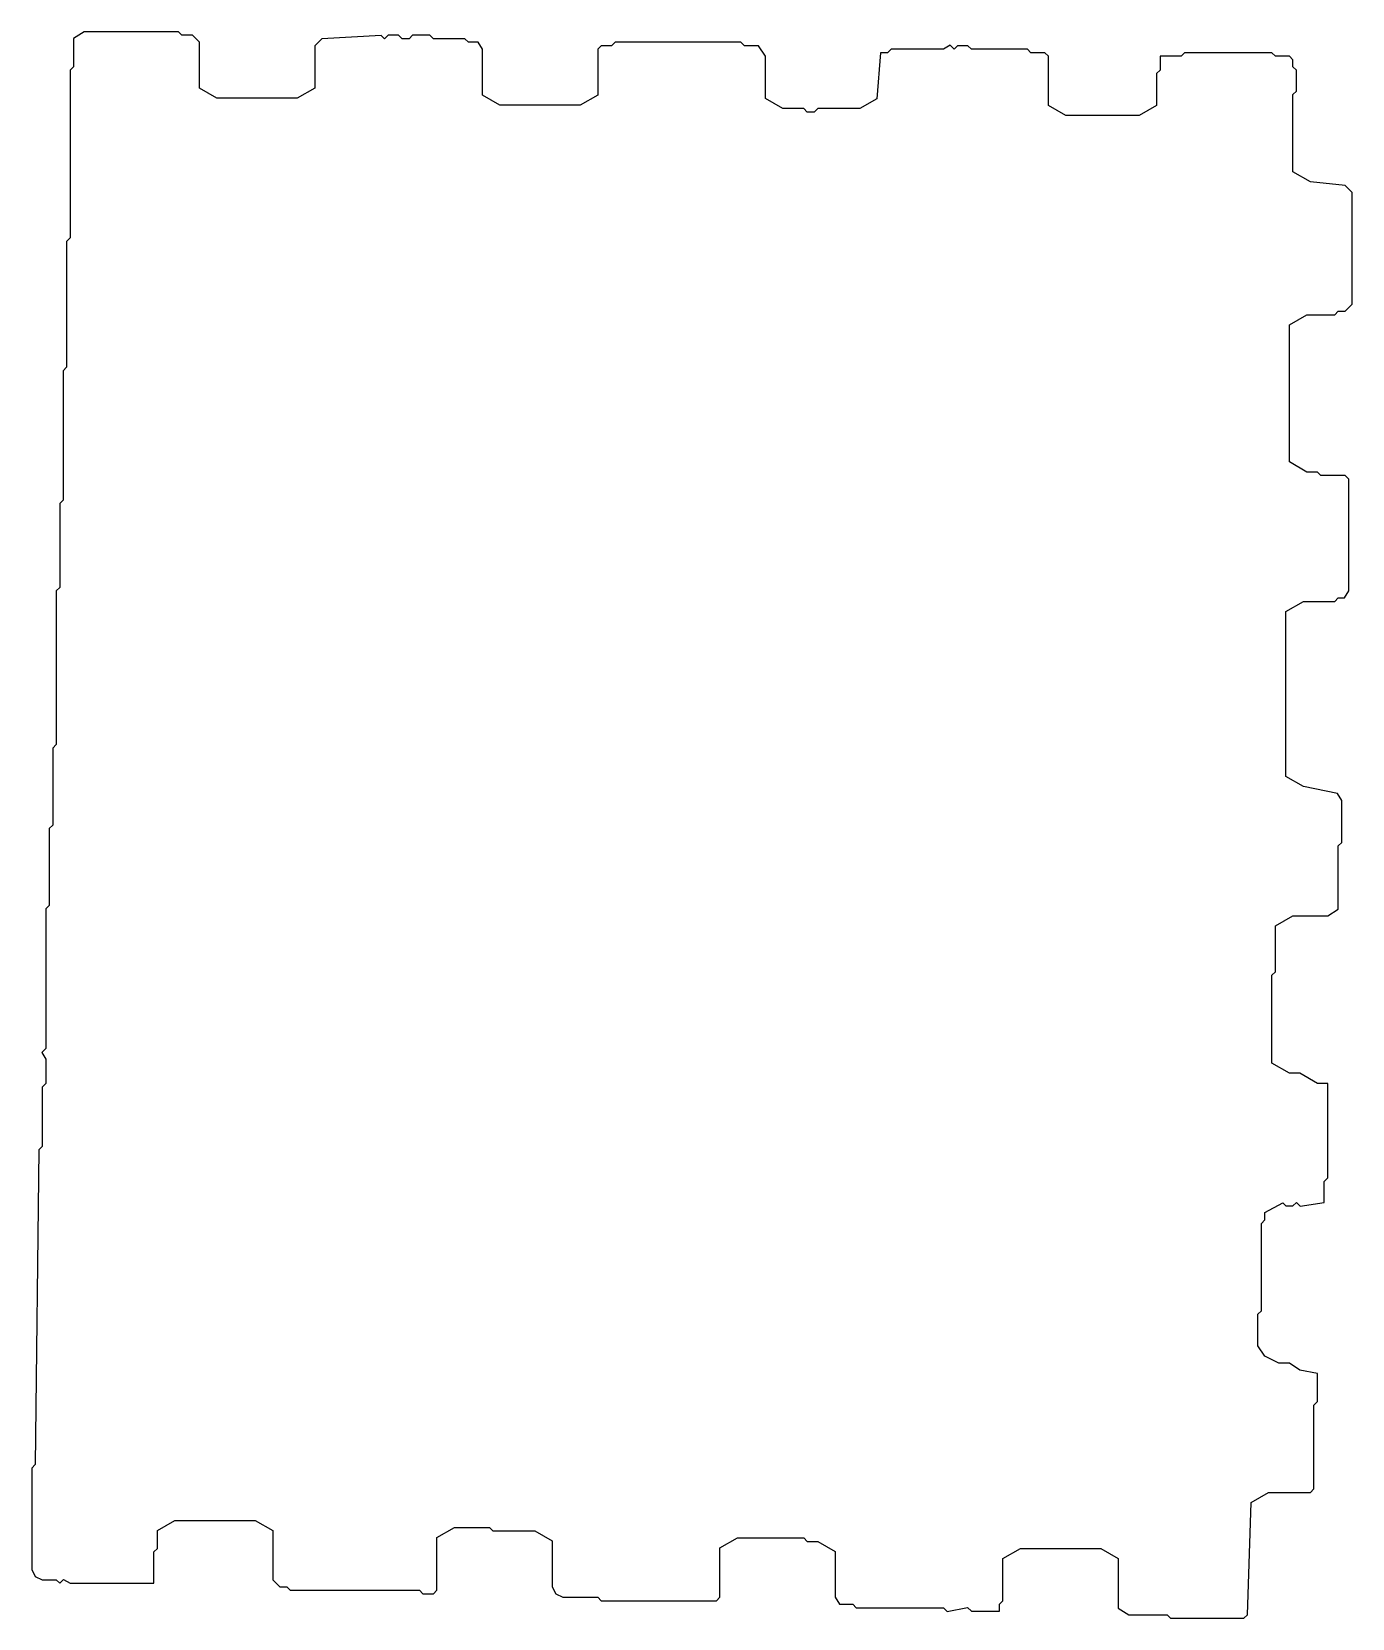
# Model space of a CAD drawing. Header units: millimetres. Extents: x 48 to 143, y 86 to 200.
import ezdxf

# ---------------------------------------------------------------- set-up
doc = ezdxf.new("R2010")
doc.units = ezdxf.units.MM
doc.layers.add('OUTER', color=3, linetype='CONTINUOUS')

msp = doc.modelspace()

# ---------------------------------------------------------------- linework, layer by layer
at = {"layer": 'OUTER'}
msp.add_lwpolyline([(51.5, 199.018237), (51.5, 197), (51.25, 196.75), (51.25, 184.75), (51, 184.5), (51, 175.5), (50.75, 175.25), (50.75, 166), (50.5, 165.75), (50.5, 159.75), (50.25, 159.5), (50.25, 148.5), (50, 148.25), (50, 142.75), (49.75, 142.5), (49.75, 137), (49.5, 136.75), (49.5, 126.75), (49.217128, 126.467128), (49.5, 126), (49.5, 124.25), (49.25, 124), (49.25, 119.75), (49, 119.5), (48.75, 97), (48.5, 96.75), (48.5, 89.5), (48.75, 89), (49.25, 88.75), (50.25, 88.75), (50.5, 88.5), (50.782874, 88.782874), (51.25, 88.5), (57.25, 88.5), (57.25, 90.75), (57.5, 91), (57.5, 92.28052), (58.75, 93), (64.5, 93), (65.75, 92.28052), (65.75, 88.75), (66.25, 88.25), (66.75, 88.25), (67, 88), (76.25, 88), (76.5, 87.75), (77.25, 87.75), (77.5, 88), (77.5, 91.78052), (78.75, 92.5), (81.25, 92.5), (81.5, 92.25), (84.5, 92.25), (85.75, 91.53052), (85.75, 88.25), (86, 87.75), (86.5, 87.5), (89, 87.5), (89.25, 87.25), (97.5, 87.25), (97.75, 87.5), (97.75, 91.03052), (99, 91.75), (103.75, 91.75), (104, 91.5), (104.75, 91.5), (106, 90.78052), (106, 87.5), (106.30046, 87), (107.25, 87), (107.5, 86.75), (113.75, 86.75), (114.004761, 86.495239), (115.475275, 86.774725), (115.75, 86.5), (117.75, 86.5), (117.75, 87), (118, 87.25), (118, 90.28052), (119.25, 91), (125, 91), (126.25, 90.28052), (126.25, 86.731763), (127, 86.25), (129.75, 86.25), (130, 86), (135.25, 86), (135.5, 86.25), (135.752856, 94.282094), (137, 95), (140, 95), (140.25, 95.25), (140.25, 101.25), (140.5, 101.5), (140.5, 103.515182), (139.25, 103.75), (138.5, 104.25), (137.75, 104.25), (136.75, 104.75), (136.25, 105.5), (136.25, 107.75), (136.5, 108), (136.5, 114.25), (136.75, 114.5), (136.75, 115.03052), (138.019675, 115.730325), (138.25, 115.5), (138.75, 115.5), (139, 115.75), (139.276902, 115.473098), (141, 115.742076), (141, 117.25), (141.25, 117.5), (141.25, 124.25), (140.5, 124.25), (139.25, 125), (138.5, 125), (137.25, 125.71948), (137.25, 132), (137.5, 132.25), (137.5, 135.53052), (138.75, 136.25), (141.25, 136.25), (142, 136.731763), (142, 141.25), (142.25, 141.5), (142.25, 144.5), (141.950139, 144.998867), (139.5, 145.5), (138.25, 146.219481), (138.25, 158.03052), (139.5, 158.75), (141.75, 158.75), (142, 159), (142.449532, 159), (142.75, 159.5), (142.75, 167.5), (142.5, 167.75), (140.75, 167.75), (140.5, 168), (139.75, 168), (138.5, 168.719481), (138.5, 178.53052), (139.75, 179.25), (141.75, 179.25), (142, 179.5), (142.5, 179.5), (143, 180), (143, 188), (142.5, 188.5), (140, 188.75), (138.75, 189.46948), (138.75, 195), (139, 195.25), (139, 196.75), (138.75, 197), (138.75, 197.5), (138.5, 197.75), (137.5, 197.75), (137.25, 198), (131, 198), (130.75, 197.75), (129.25, 197.75), (129.25, 196.75), (129, 196.5), (129, 194.21948), (127.75, 193.5), (122.5, 193.5), (121.25, 194.21948), (121.25, 197.75), (121, 198), (120, 198), (119.75, 198.25), (115.75, 198.25), (115.5, 198.5), (114.75, 198.5), (114.5, 198.25), (114.217131, 198.532869), (113.75, 198.25), (110, 198.25), (109.75, 198), (109.247703, 198), (108.978375, 194.707561), (107.75, 194), (104.75, 194), (104.5, 193.75), (104, 193.75), (103.75, 194), (102.25, 194), (101, 194.71948), (101, 197.75), (100.518237, 198.5), (99.5, 198.5), (99.25, 198.75), (90.25, 198.75), (90, 198.5), (89.25, 198.5), (89, 198.25), (89, 194.96948), (87.75, 194.25), (82, 194.25), (80.75, 194.96948), (80.75, 198.25), (80.44954, 198.75), (79.75, 198.75), (79.5, 199), (77.25, 199), (77, 199.25), (75.75, 199.25), (75.5, 199), (75, 199), (74.75, 199.25), (74, 199.25), (73.75, 199), (73.510747, 199.239253), (69.25, 199), (68.75, 198.5), (68.75, 195.46948), (67.5, 194.75), (61.75, 194.75), (60.5, 195.46948), (60.5, 198.75), (60, 199.25), (59.25, 199.25), (59, 199.5), (52.25, 199.5)], close=True, dxfattribs=at)

doc.saveas('drawing.dxf')
